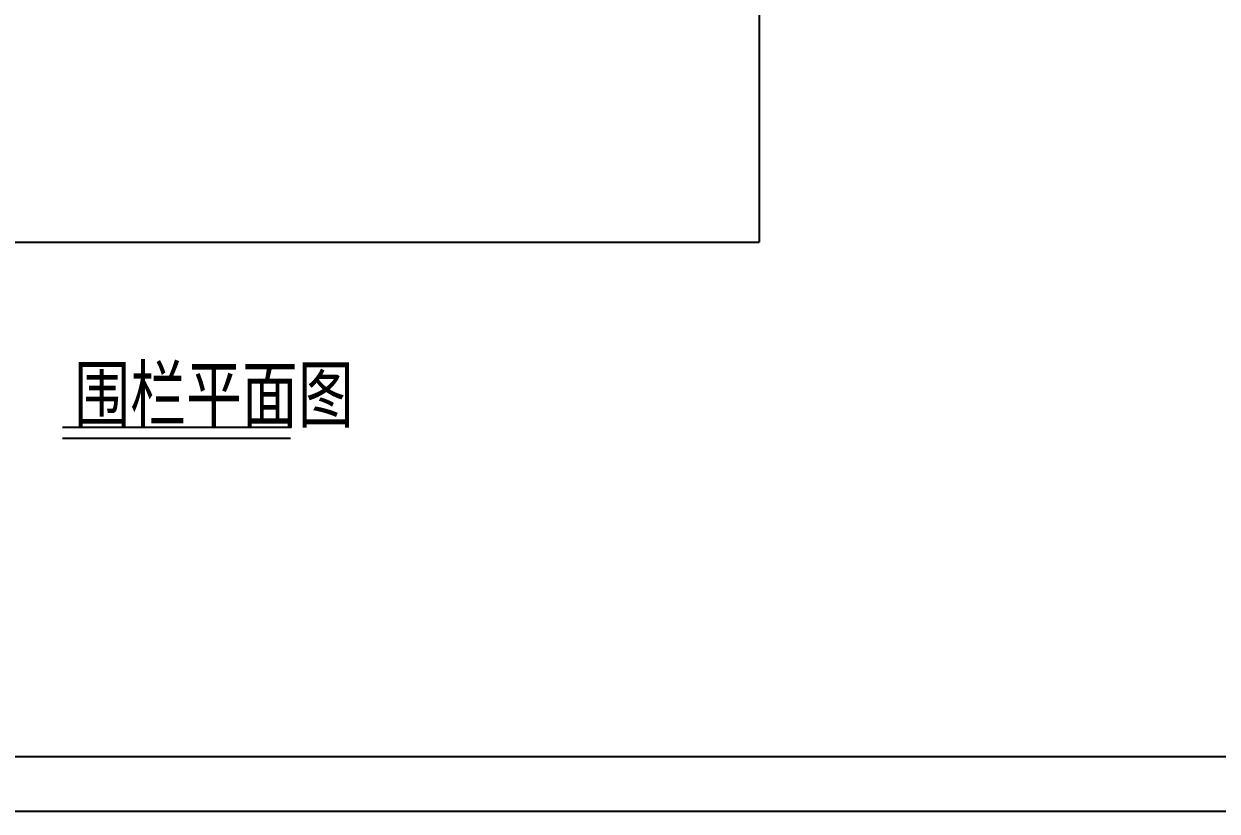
# Model space of a CAD drawing. Header units: inches. Extents: x -113 to 2477, y -497 to 443.
# Drawn here: x -6.4 to 102.8, y -497 to -425 of the extents above; entities that cross this region are included whole.
import ezdxf

# ---------------------------------------------------------------- set-up
doc = ezdxf.new("R2010")
doc.units = ezdxf.units.IN
doc.header["$MEASUREMENT"] = 0
doc.styles.add('宋体', font='', dxfattribs={"width": 0.75})
doc.styles.get('宋体').set_extended_font_data('SimSun')

msp = doc.modelspace()

# ---------------------------------------------------------------- linework, layer by layer
at = {"color": 0}
for p, q in [((60.893, -306.326), (60.893, -444.935)), ((-65.72, -444.935), (60.893, -444.935)), ((-2.856, -461.856), (18.062, -461.856)), ((-2.856, -462.856), (18.015, -462.856)), ((-88.015, -491.969), (301.985, -491.969)), ((-113.015, -496.969), (306.985, -496.969))]:
    msp.add_line(p, q, dxfattribs=at)

# ---------------------------------------------------------------- texts
at = {"color": 0, "ltscale": 50, "style": '宋体', "width": 0.75}
msp.add_text('围栏平面图', height=5, dxfattribs=at).set_placement((-1.774, -461.337))

doc.saveas('drawing.dxf')
